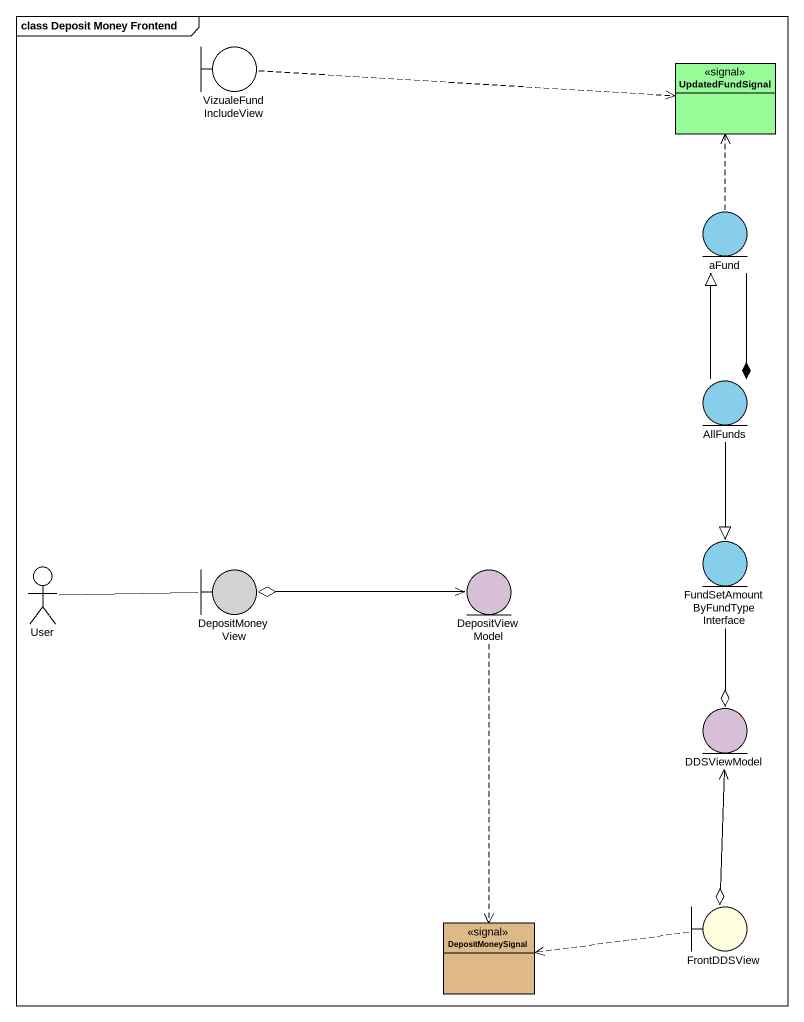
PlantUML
@startuml
mainframe class Deposit Money Frontend
allowmixing
hide circle
hide empty members
boundary VizualeFundIncludeView
class UpdatedFundSignal <<signal>> #98FB98
entity aFund #87CEEB
entity AllFunds #87CEEB
entity "FundSetAmountByFundTypeInterface" as FundSetAmountByFundTypeInter #87CEEB
actor User
boundary DepositMoneyView #D3D3D3
entity DepositViewModel #D8BFD8
entity DDSViewModel #D8BFD8
class DepositMoneySignal <<signal>> #DEB887
boundary FrontDDSView #FFFFE0
VizualeFundIncludeView .right.> UpdatedFundSignal
aFund .up.> UpdatedFundSignal
aFund --* AllFunds
AllFunds -up-|> aFund
AllFunds --|> FundSetAmountByFundTypeInter
FundSetAmountByFundTypeInter --o DDSViewModel
User -right- DepositMoneyView
DepositViewModel <-left-o DepositMoneyView
DepositViewModel ..> DepositMoneySignal
DDSViewModel <--o FrontDDSView
FrontDDSView .left.> DepositMoneySignal
@enduml
